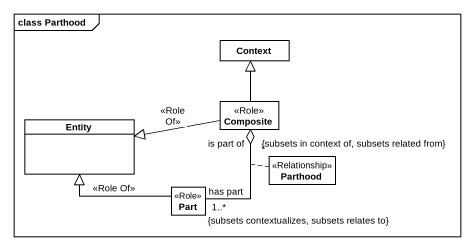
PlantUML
@startuml
mainframe class Parthood
hide circle
hide empty members
class Context
class Composite <<Role>>
class "Entity" as Entity_
class Parthood <<Relationship>>
class Part <<Role>>
Composite -up-|> Context
Composite -left-|> Entity_ : <<Role Of>>
Composite "is part of\n*\n{subsets in context of, subsets related from}" o-- "has part\n1..*\n{subsets contextualizes, subsets relates to}" Part
(Composite, Part) .. Parthood
Part -left-|> Entity_ : <<Role Of>>
@enduml
